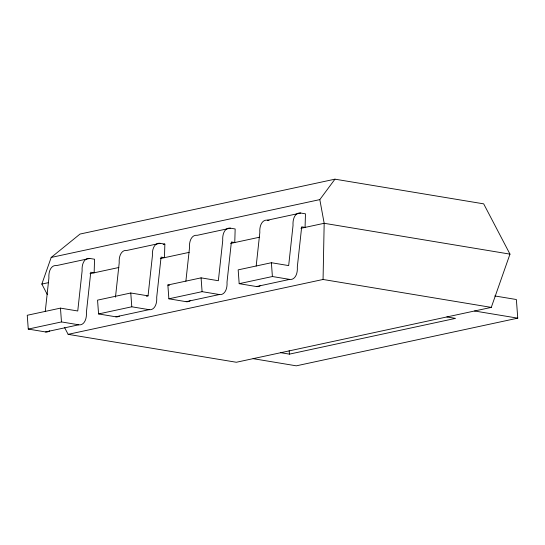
<?xml version="1.0" encoding="UTF-8"?>
<svg xmlns="http://www.w3.org/2000/svg" width="545" height="545" viewBox="0 0 545 545"><rect width="100%" height="100%" fill="white"/><g stroke="black" fill="none" stroke-linecap="round" stroke-linejoin="round"><path stroke-width="0.82" d="M68.139 334.344L323.062 279.469L324.173 223.293L319.82 199.613L334.964 179.169L483.681 203.85L509.977 254.127L491.283 307.387L236.353 362.262L68.139 334.344L64.603 327.593M164.856 244.099L164.461 257.669L161.075 257.111L156.701 297.291A14.081 8.366 77.9 0 1 149.071 309.662L115.853 316.815L98.57 313.947L97.555 300.138L130.773 292.992L148.056 295.86L152.43 255.673A14.081 8.366 77.9 0 1 160.06 243.308L164.856 244.099L163.193 244.46M45.262 311.447L48.907 277.964A14.081 8.366 77.9 0 1 56.537 265.592L89.755 258.439L94.544 259.236L94.156 272.807L90.763 272.248L86.389 312.428A14.081 8.366 77.9 0 1 78.766 324.8L45.548 331.946L28.265 329.078L27.25 315.276L60.468 308.123L77.751 310.991L82.125 270.81A14.081 8.366 77.9 0 1 89.755 258.439M115.479 297.148L119.212 262.826A14.081 8.366 77.9 0 1 126.842 250.455L160.06 243.308M185.879 281.179L189.517 247.689A14.081 8.366 77.9 0 1 197.147 235.324L230.365 228.171L235.161 228.968L234.766 242.539L231.38 241.973L227.006 282.16A14.081 8.366 77.9 0 1 219.376 294.532L186.158 301.678L168.875 298.81L167.86 285.008L201.078 277.855L218.361 280.723L222.735 240.543A14.081 8.366 77.9 0 1 230.365 228.171M256.184 266.042L259.829 232.558A14.081 8.366 77.9 0 1 267.452 220.187L300.67 213.034L305.466 213.831L305.071 227.401L301.685 226.843L297.311 267.023A14.081 8.366 77.9 0 1 289.681 279.394L256.47 286.547L239.18 283.673L238.172 269.87L271.383 262.724L288.666 265.592L293.04 225.405A14.081 8.366 77.9 0 1 300.67 213.034M47.333 294.572L41.842 284.068L51.189 257.438L80.04 234.05L334.964 179.169M51.189 257.438L319.82 199.613M41.842 284.068L48.485 282.637M90 273.699L118.878 267.486M160.305 258.568L189.19 252.349M230.617 243.431L259.495 237.218M300.922 228.294L324.173 223.293L509.977 254.127M146.394 296.214L148.056 295.86M28.265 329.078L61.476 321.932L78.766 324.8M98.57 313.947L131.788 306.794L149.071 309.662M168.875 298.81L202.093 291.657L219.376 294.532M239.18 283.673L272.398 276.526L289.681 279.394M280.784 352.697L289.422 354.134L455.504 318.382L446.859 316.945M494.778 295.942L516.381 299.525L517.75 318.157L296.31 365.831L253.105 358.658M267.452 220.187L269.053 220.453M323.062 279.469L491.283 307.387M474.538 310.991L517.75 318.157M167.86 285.008L169.509 285.28M289.177 350.748L289.422 354.134M271.383 262.724L272.398 276.526M201.078 277.855L202.093 291.657M130.773 292.992L131.788 306.794M60.468 308.123L61.476 321.932M119.43 316.114A14.081 8.366 77.9 0 1 115.853 316.815M49.731 330.815A14.081 8.366 77.9 0 1 45.548 331.946M190.348 300.547A14.081 8.366 77.9 0 1 186.158 301.678M260.653 285.41A14.081 8.366 77.9 0 1 256.47 286.547"/></g></svg>
